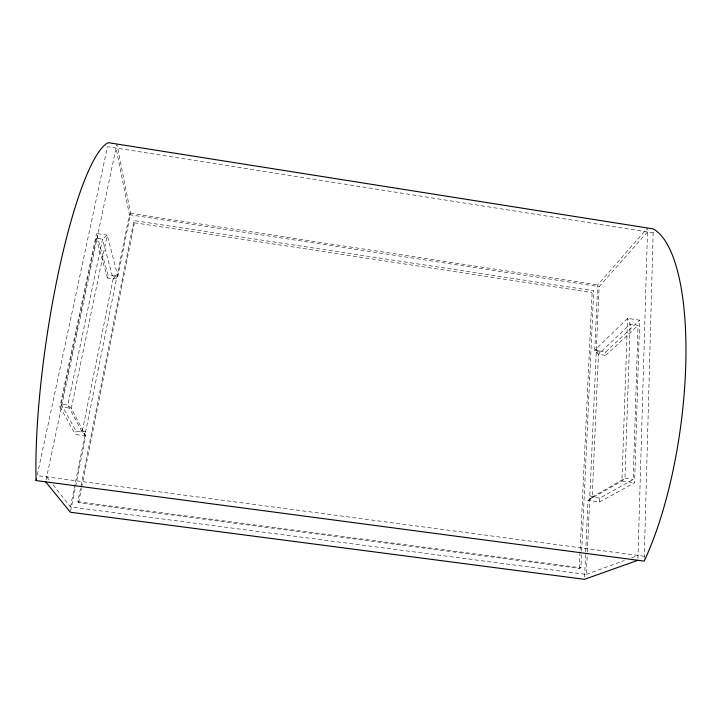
<?xml version="1.0" encoding="UTF-8"?>
<svg xmlns="http://www.w3.org/2000/svg" width="722" height="722" viewBox="0 0 722 722"><rect width="100%" height="100%" fill="white"/><g stroke="black" fill="none" stroke-linecap="round" stroke-linejoin="round"><path stroke-width="0.54" stroke-dasharray="3.61 2.71" d="M644.241 558.205L653.22 229.876M637.932 558.341L647.562 228.982M589.874 495.563L592.202 497.088L599.802 498.126L633.212 479.408L638.049 325.333L630.18 324.151L598.439 354.322L592.202 497.088L589.703 499.434L593.899 496.113M584.585 577.104L588.024 500.391L599.639 501.98L634.611 482.738L639.638 320.171L627.598 318.348L594.775 350.233L605.848 351.876L639.638 320.171M599.639 501.98L599.802 498.126M596.246 352.183L598.439 354.322L605.704 355.395L605.848 351.876M53.013 484.823L70.485 506.925L586.372 574.441L587.32 553.169M587.365 552.05L599.152 286.625L647.481 231.952M80.494 488.487L77.859 501.718L78.59 502.72L579.261 568.44L580.93 567.781L581.661 552.023M581.706 550.895L593.71 290.785L134.021 220.571L80.72 487.386M594.775 350.233L597.708 284.883L647.598 227.99M579.261 568.44L592.121 292.59L593.71 290.785M78.59 502.72L81.451 488.397M81.667 487.287L134.445 222.755L134.021 220.571M70.485 506.925L129.428 214.696L116.043 148.037M70.603 511.158L85.774 435.862L71.297 408.363L67.805 405.105L61.199 404.194L96.225 238.224L102.479 239.172L107.262 235.164L117.866 276.499L108.047 275.037L96.495 233.531L107.262 235.164L71.297 408.363L59.881 406.784L96.495 233.531M117.866 276.499L130.592 213.306L116.892 144.03M61.199 404.194L76.09 431.16L82.109 431.982L113.155 278.863L102.479 239.172L67.805 405.105L82.109 431.982L85.079 434.554L81.406 430.646M85.774 435.862L75.422 434.445L76.09 431.16M116.576 278.421L113.155 278.863L107.443 278.024L108.047 275.037M46.091 479.85L116.675 145.032M113.155 278.863L117.361 274.522L112.623 276.896M605.704 355.395L638.049 325.333M592.202 497.088L624.954 478.262L633.212 479.408M588.024 500.391L621.931 480.987L624.954 478.262L630.18 324.151L627.598 318.348L621.931 480.987L634.611 482.738M586.372 574.441L624.322 560.471M631.696 557.754L638.022 555.426M82.109 431.982L85.747 431.242M77.859 501.718L580.93 567.781M644.295 556.256L37.165 475.599L107.497 146.683L653.139 232.845M130.592 213.306L597.708 284.883M129.428 214.696L599.152 286.625M134.445 222.755L592.121 292.59M600.09 352.751L596.399 348.654L598.439 354.322M46.722 476.863L50.215 481.285M59.881 406.784L75.422 434.445M96.225 238.224L107.443 278.024"/><path stroke-width="1.08" d="M36.1 480.563A202.674 36.271 -81.5 0 1 58.635 271.607A202.674 36.271 -81.5 0 1 108.354 142.676L653.248 228.892A194.633 61.523 -82.2 0 1 685.774 364.231A194.633 61.523 -82.2 0 1 644.159 561.12L36.1 480.563L36.524 478.578M637.878 560.29L584.486 579.324L70.386 512.25L45.676 481.836"/></g></svg>
